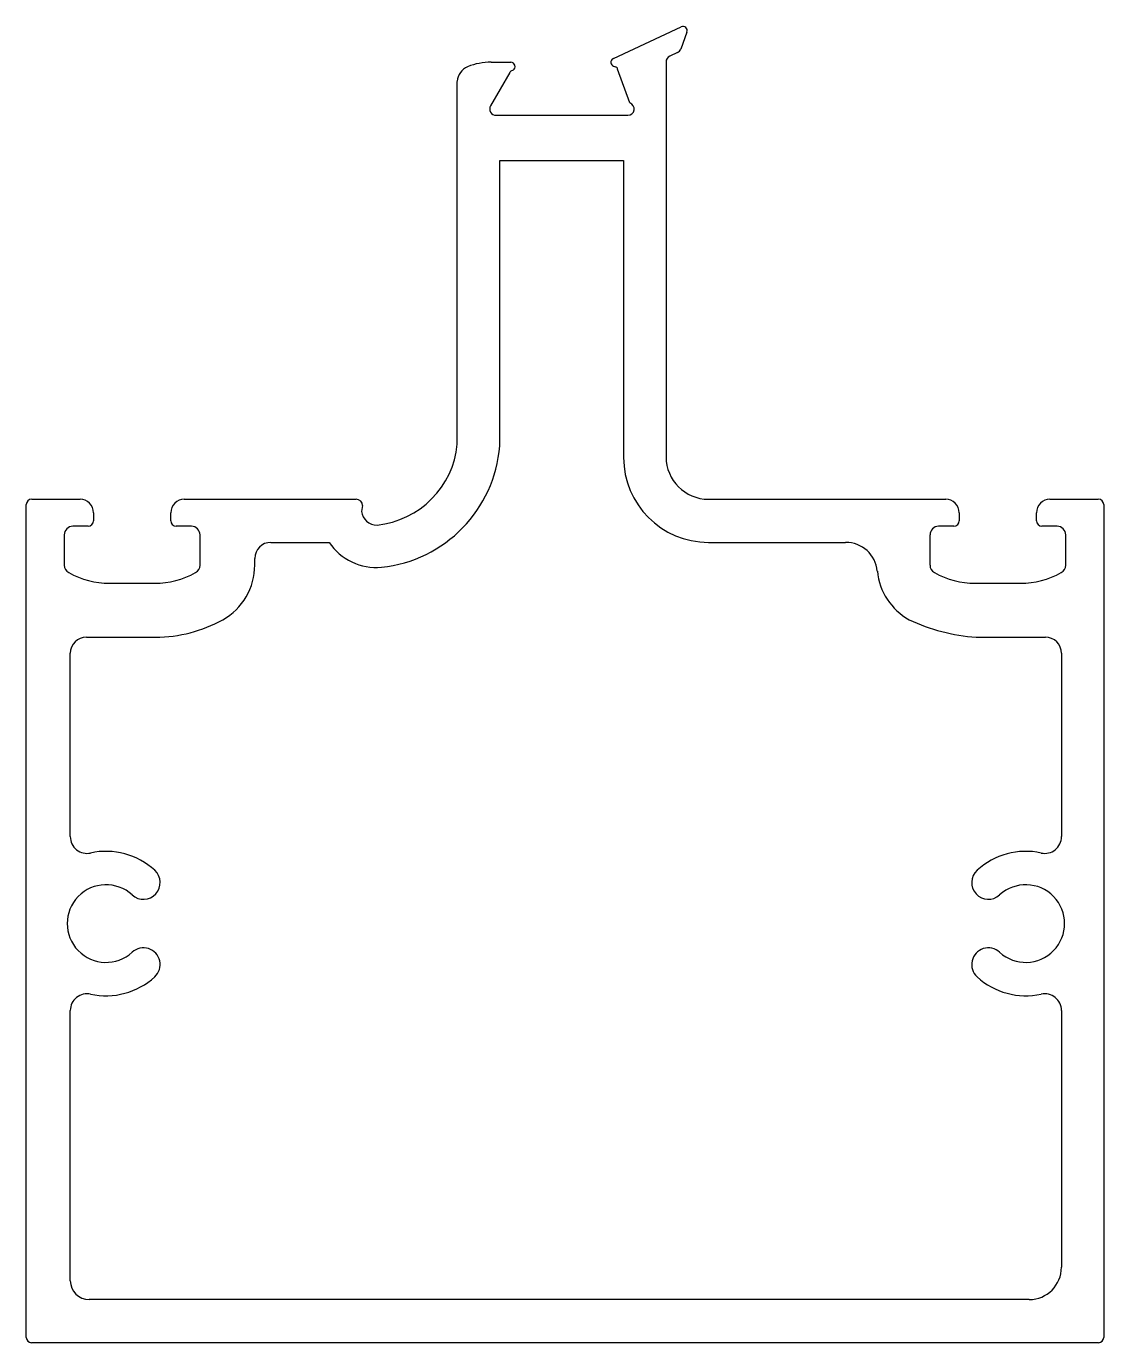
# Model space of a CAD drawing. Extents: x -25.4 to 25.4, y 5.4 to 67.4.
import ezdxf

# ---------------------------------------------------------------- set-up
doc = ezdxf.new("R2010")
doc.units = 0
doc.layers.add('EXTRUSION', color=141, linetype='CONTINUOUS')

msp = doc.modelspace()

# ---------------------------------------------------------------- linework, layer by layer
at = {"layer": 'EXTRUSION', "color": 7}
for p, q in [((2.277, 65.9), (5.473, 67.391)), ((5.746, 67.141), (5.454, 66.34)), ((5.299, 66.171), (4.931, 65.999)), ((-2.606, 65.239), (-3.513, 63.668)), ((-3.484, 65.718), (-2.561, 65.718)), ((-2.456, 65.348), (-2.56, 65.294)), ((3.058, 63.801), (2.478, 65.393)), ((4.758, 65.727), (4.758, 47.122)), ((-5.083, 47.718), (-5.083, 64.817)), ((-3.253, 63.218), (2.958, 63.218)), ((-3.082, 47.637), (-3.083, 61.092)), ((-3.083, 61.092), (2.758, 61.092)), ((2.758, 61.092), (2.758, 47.09)), ((-25.405, 5.623), (-25.405, 44.868)), ((-25.151, 45.122), (-22.87, 45.122)), ((-17.958, 45.122), (-9.851, 45.122)), ((-9.551, 44.822), (-9.594, 44.55)), ((6.758, 45.122), (17.949, 45.122)), ((22.86, 45.122), (25.141, 45.122)), ((25.395, 44.868), (25.395, 5.623)), ((-22.235, 44.487), (-22.235, 44.102)), ((-18.593, 44.102), (-18.593, 44.487)), ((18.584, 44.487), (18.584, 44.102)), ((22.225, 44.102), (22.225, 44.487)), ((-23.613, 43.445), (-23.613, 42.018)), ((-22.485, 43.852), (-23.207, 43.852)), ((-17.621, 43.852), (-18.343, 43.852)), ((-17.215, 42.018), (-17.215, 43.445)), ((17.205, 43.445), (17.205, 42.018)), ((18.334, 43.852), (17.612, 43.852)), ((23.197, 43.852), (22.475, 43.852)), ((23.604, 42.018), (23.604, 43.445)), ((-13.87, 43.09), (-11.129, 43.09)), ((6.758, 43.09), (13.229, 43.09)), ((-14.632, 42.018), (-14.632, 42.328)), ((-21.476, 41.162), (-19.353, 41.162)), ((19.343, 41.162), (21.466, 41.162)), ((-22.568, 38.622), (-19.31, 38.622)), ((19.386, 38.622), (22.644, 38.622)), ((-23.33, 29.221), (-23.33, 37.86)), ((23.406, 37.86), (23.406, 29.221)), ((-23.33, 8.294), (-23.33, 21.027)), ((23.406, 21.027), (23.406, 8.929)), ((21.882, 7.405), (-22.441, 7.405)), ((25.145, 5.373), (-25.155, 5.373))]:
    msp.add_line(p, q, dxfattribs=at)
for centre, radius, start, end in [((5.558, 67.209), 0.2, 339.99995, 114.99897), ((2.362, 65.717), 0.202, 115.00009, 186.879), ((5.058, 65.727), 0.3, 114.99817, 180), ((5.172, 66.442), 0.3, 295.00065, 339.99918), ((-4.273, 64.763), 0.812, 113.50213, 176.17836), ((-3.484, 62.685), 3.033, 90, 111.5038), ((-2.433, 65.139), 0.2, 129.29623, 149.99991), ((-2.561, 65.518), 0.2, 301.58923, 90), ((2.358, 65.716), 0.197, 186.879, 245.94728), ((2.462, 65.95), 0.453, 245.94728, 259.11374), ((2.352, 65.381), 0.127, 5.49631, 79.11374), ((-3.253, 63.518), 0.3, 149.99991, 270), ((2.958, 63.518), 0.3, 270, 70.52869), ((-9.31, 48.129), 4.248, 275.99812, 354.45341), ((-9.31, 48.129), 6.248, 275.99812, 355.48299), ((6.758, 47.09), 4, 180, 270), ((6.758, 47.122), 2, 180, 270), ((-25.151, 44.868), 0.254, 90, 180), ((-22.87, 44.487), 0.635, 359.99996, 90.00004), ((-17.958, 44.487), 0.635, 89.99996, 180.00004), ((-9.851, 44.822), 0.3, 0, 90), ((17.949, 44.487), 0.635, 359.99996, 90.00004), ((22.86, 44.487), 0.635, 89.99996, 180.00004), ((25.141, 44.868), 0.254, 360, 90), ((-22.485, 44.102), 0.25, 270, 0), ((-18.343, 44.102), 0.25, 180, 270), ((-8.891, 44.61), 0.706, 184.85404, 271.9502), ((18.334, 44.102), 0.25, 270, 0), ((22.475, 44.102), 0.25, 180, 270), ((-23.207, 43.445), 0.406, 90, 180), ((-17.621, 43.445), 0.406, 360, 90), ((17.612, 43.445), 0.406, 90, 180), ((23.197, 43.445), 0.406, 360, 90), ((-13.87, 42.328), 0.762, 90, 180), ((-8.893, 44.609), 2.704, 214.18946, 274.98837), ((13.229, 41.59), 1.5, 5.53381, 90), ((-23.207, 42.018), 0.406, 180.00041, 240.84032), ((-21.476, 45.122), 3.96, 240.84001, 270.00011), ((-19.353, 45.122), 3.96, 269.99959, 299.15924), ((-17.621, 42.018), 0.406, 299.16126, 0.0016), ((-17.578, 42.018), 2.947, 299.1618, 359.99874), ((17.655, 42.018), 2.946, 185.53381, 240.83874), ((17.612, 42.018), 0.406, 179.9984, 240.83874), ((19.343, 45.122), 3.96, 240.84076, 270.00041), ((21.466, 45.122), 3.96, 269.99989, 299.15999), ((23.197, 42.018), 0.406, 299.15968, 359.99959), ((-19.31, 45.122), 6.5, 269.99959, 299.16003), ((19.973, 47.378), 8.776, 244.67502, 266.1652), ((-22.568, 37.86), 0.762, 90, 180), ((22.644, 37.86), 0.762, 0, 90), ((-22.54, 29.221), 0.79, 180, 282.3033), ((22.616, 29.221), 0.79, 257.6967, 0), ((-21.646, 25.124), 3.404, 47.54978, 102.3033), ((21.723, 25.124), 3.404, 77.6967, 132.45022), ((-19.88, 27.054), 0.787, 227.54978, 47.54978), ((19.957, 27.054), 0.787, 132.45022, 312.45022), ((-21.646, 25.124), 1.829, 47.54978, 312.45022), ((21.723, 25.124), 1.829, 227.54978, 132.45022), ((-19.88, 23.194), 0.787, 312.45021, 132.45022), ((19.957, 23.194), 0.787, 47.54978, 227.54979), ((-21.646, 25.124), 3.404, 257.6967, 312.45021), ((21.723, 25.124), 3.404, 227.54979, 282.3033), ((-22.54, 21.027), 0.79, 77.6967, 180), ((22.616, 21.027), 0.79, 360, 102.3033), ((21.882, 8.929), 1.524, 270, 0), ((-22.441, 8.294), 0.889, 180, 270), ((-25.155, 5.623), 0.25, 180, 270), ((25.145, 5.623), 0.25, 270, 0)]:
    msp.add_arc(centre, radius, start, end, dxfattribs=at)

doc.saveas('drawing.dxf')
